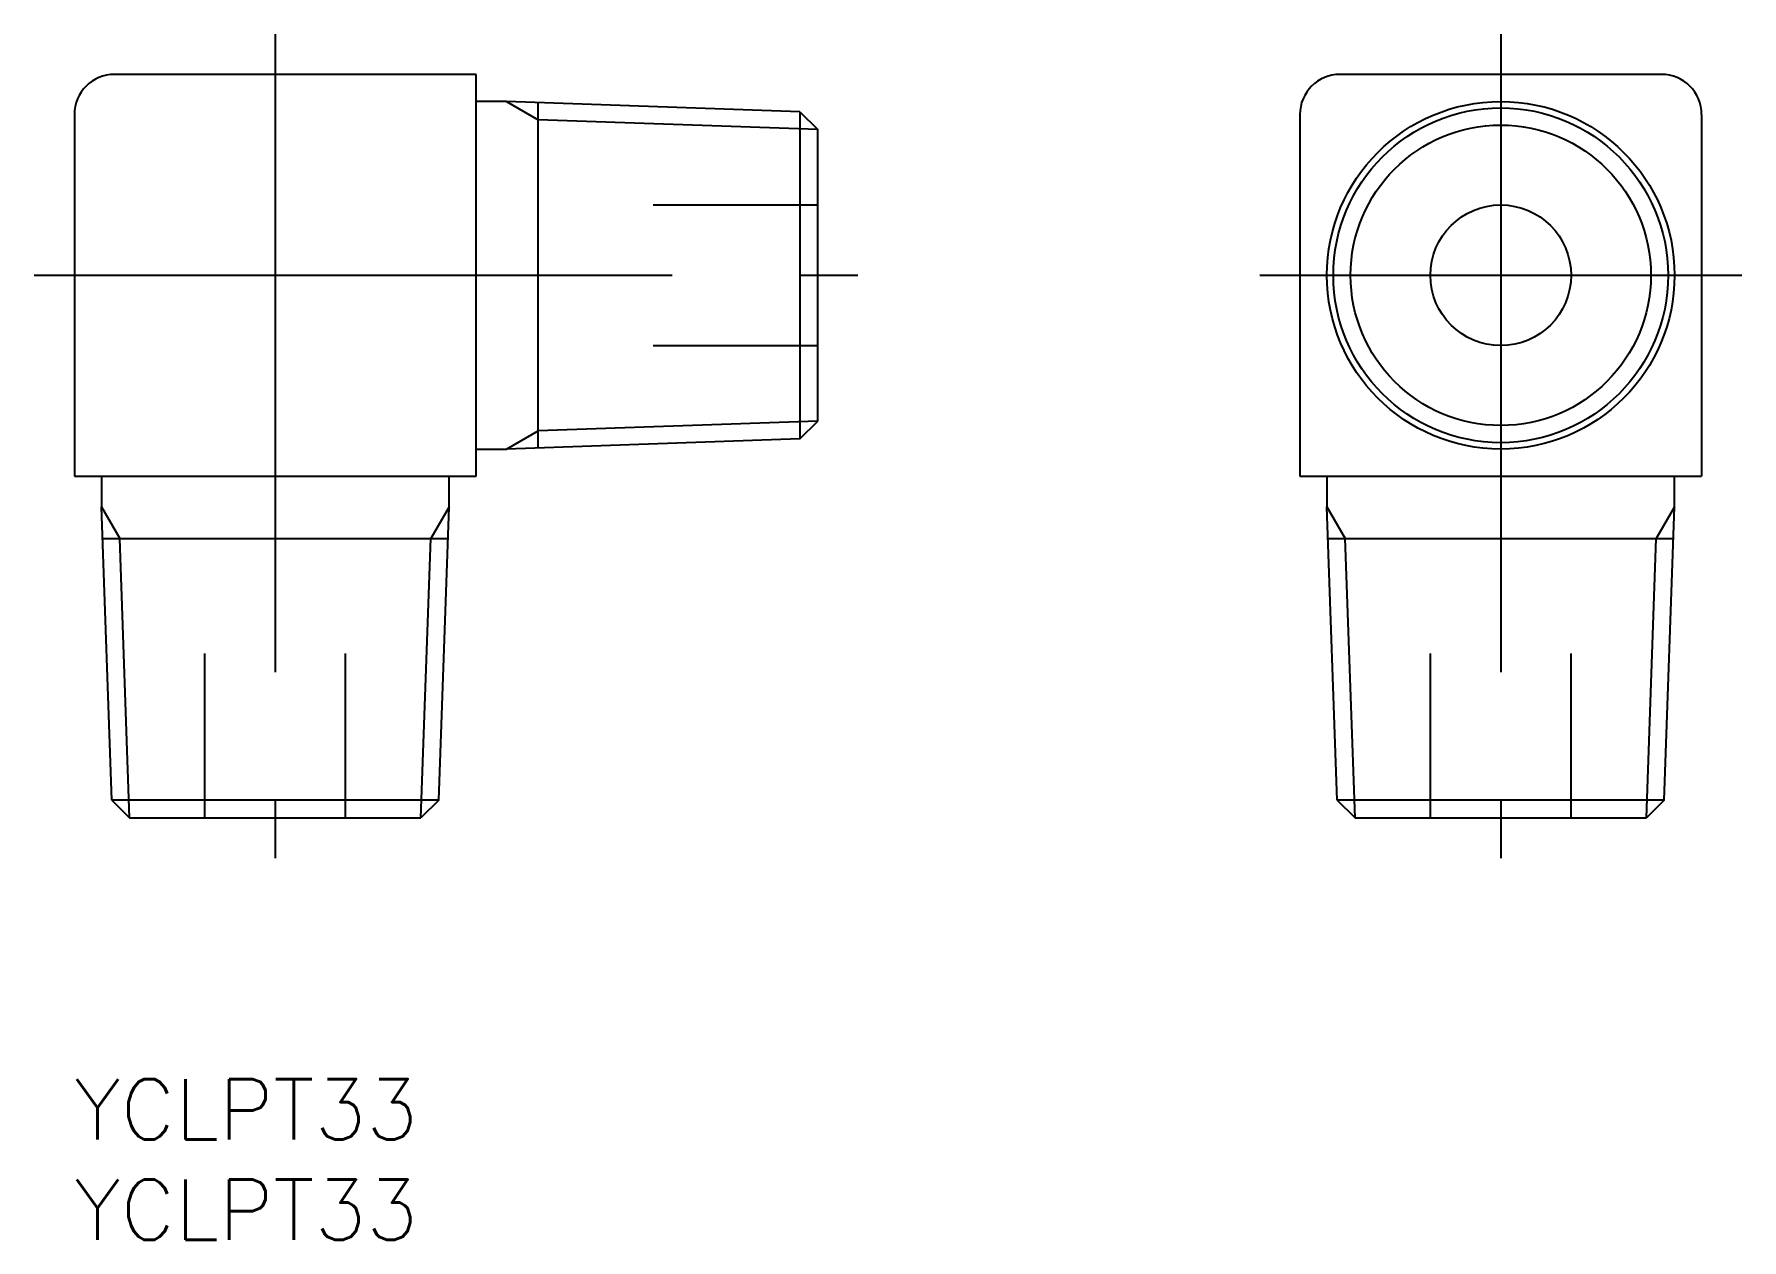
# Model space of a CAD drawing. Extents: x -12 to 73, y -48 to 12.
import ezdxf

# ---------------------------------------------------------------- set-up
doc = ezdxf.new("R2010")
doc.units = 0
doc.linetypes.add('CENTER', pattern=[50.8, 31.75, -6.35, 6.35, -6.35])
doc.linetypes.add('DASHED', pattern=[19.05, 12.7, -6.35])
doc.layers.get('0').update_dxf_attribs({"linetype": 'CONTINUOUS'})
doc.layers.add('CENTER', color=1, linetype='CENTER')
doc.styles.get("Standard").update_dxf_attribs({"font": 'txt.shx', "height": 3, "bigfont": 'bigfont.shx'})

msp = doc.modelspace()

# ---------------------------------------------------------------- linework, layer by layer
at = {"color": 7, "linetype": 'CONTINUOUS'}
for p, q in [((10, 10), (-8, 10)), ((10, -10), (10, 10)), ((69, 10), (53, 10)), ((11.515, 8.65), (10, 8.65)), ((26.113, 8.14), (11.515, 8.65)), ((13.093, -8.595), (13.093, 8.595)), ((-10, 8), (-10, -10)), ((26.113, 8.14), (26.113, -8.14)), ((26.113, 8.14), (27, 7.253)), ((51, 8), (51, -10)), ((71, 8), (71, -10)), ((27, -7.253), (27, 7.253)), ((26.113, -8.14), (27, -7.253)), ((26.113, -8.14), (11.515, -8.65)), ((10, -8.65), (11.515, -8.65)), ((-10, -10), (10, -10)), ((-8.65, -10), (-8.65, -11.515)), ((8.65, -11.515), (8.65, -10)), ((51, -10), (71, -10)), ((52.35, -10), (52.35, -11.515)), ((69.65, -11.515), (69.65, -10)), ((-8.14, -26.113), (-8.65, -11.515)), ((8.14, -26.113), (8.65, -11.515)), ((52.86, -26.113), (52.35, -11.515)), ((69.14, -26.113), (69.65, -11.515)), ((-8.595, -13.093), (8.595, -13.093)), ((52.405, -13.093), (69.595, -13.093)), ((8.14, -26.113), (-8.14, -26.113)), ((-8.14, -26.113), (-7.253, -27)), ((8.14, -26.113), (7.253, -27)), ((69.14, -26.113), (52.86, -26.113)), ((52.86, -26.113), (53.747, -27)), ((69.14, -26.113), (68.253, -27)), ((-7.253, -27), (7.253, -27)), ((53.747, -27), (68.253, -27))]:
    msp.add_line(p, q, dxfattribs=at)
at = {"color": 3, "linetype": 'CONTINUOUS'}
for p, q in [((11.515, 8.65), (13.093, 7.739)), ((27, 7.253), (13.093, 7.739)), ((27, -7.253), (13.093, -7.739)), ((11.515, -8.65), (13.093, -7.739)), ((-8.65, -11.515), (-7.739, -13.093)), ((8.65, -11.515), (7.739, -13.093)), ((52.35, -11.515), (53.261, -13.093)), ((69.65, -11.515), (68.739, -13.093)), ((-7.253, -27), (-7.739, -13.093)), ((7.253, -27), (7.739, -13.093)), ((53.747, -27), (53.261, -13.093)), ((68.253, -27), (68.739, -13.093))]:
    msp.add_line(p, q, dxfattribs=at)
at = {"color": 3, "linetype": 'DASHED'}
for p, q in [((18.814, 3.5), (27, 3.5)), ((18.814, -3.5), (27, -3.5)), ((-3.5, -27), (-3.5, -18.814)), ((3.5, -27), (3.5, -18.814)), ((57.5, -27), (57.5, -18.814)), ((64.5, -27), (64.5, -18.814))]:
    msp.add_line(p, q, dxfattribs=at)
at = {"color": 7, "linetype": 'CONTINUOUS'}
for radius in [8.65, 8.331, 3.5]:
    msp.add_circle((61, 0), radius, dxfattribs=at)
at = {"color": 3, "linetype": 'CONTINUOUS'}
msp.add_circle((61, 0), 7.475, dxfattribs=at)
at = {"color": 7, "linetype": 'CONTINUOUS'}
for centre, start, end in [((-8, 8), 90, 180), ((53, 8), 90, 180), ((69, 8), 0, 90)]:
    msp.add_arc(centre, 2, start, end, dxfattribs=at)
at = {"layer": 'CENTER', "color": 1, "linetype": 'CENTER'}
for p, q in [((0, 12), (0, -29)), ((61, 12), (61, -29)), ((-12, 0), (29, 0)), ((49, 0), (73, 0))]:
    msp.add_line(p, q, dxfattribs=at)

# ---------------------------------------------------------------- texts
at = {"color": 7, "linetype": 'CONTINUOUS'}
for p in [(-10, -43), (-10, -48)]:
    msp.add_text('YCLPT33', height=3, dxfattribs=at).set_placement(p)

doc.saveas('drawing.dxf')
